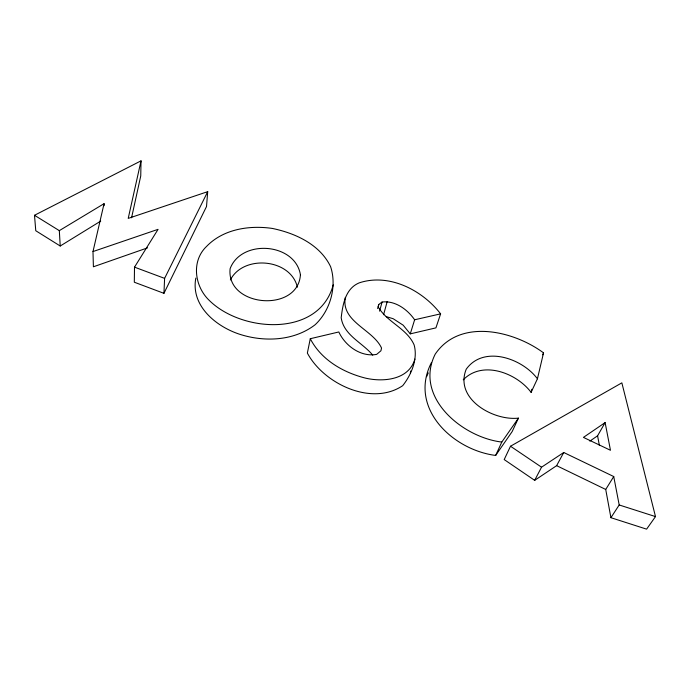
<?xml version="1.0" encoding="UTF-8"?>
<svg xmlns="http://www.w3.org/2000/svg" width="690" height="690" viewBox="0 0 690 690"><rect width="100%" height="100%" fill="white"/><g stroke="black" fill="none" stroke-linecap="round" stroke-linejoin="round"><path stroke-width="1.03" d="M147.522 247.865L93.4 266.788L92.986 251.557L158.079 229.33L134.507 267.151L134.309 282.219L163.944 293.328L206.517 206.517L207.707 191.656L128.219 218.394L141.027 160.848L34.5 215.28L35.768 230.736L60.228 246.011L100.714 221.093M141.027 160.848L140.751 175.916L131.557 217.816M163.944 293.328L164.608 278.372L207.707 191.656M195.831 278.07C190.423 306.343 217.221 327.629 241.578 334.857C265.848 342.171 294.527 340.627 315.157 324.723C330.286 310.586 337.151 286.488 330.622 266.72C319.996 244.441 295.311 233.177 272.283 228.424C249.306 225.095 223.301 229.063 206.56 246.425C191.035 261.165 194.589 286.41 209.243 300.383C241.552 332.485 319.056 337.841 333.236 284.858M345.345 297.356C340.757 321.73 372.954 329.406 381.536 348.036L380.923 350.787L376.654 354.384C360.879 357.317 345.259 345.897 338.807 331.968L310.276 338.721L307.361 353.073C323.584 383.554 371.393 406.669 402.71 385.676C411.413 374.644 418.045 358.947 414.112 344.871C406.824 328.311 386.935 322.152 378.224 306.929L378.741 304.506L382.07 302.022C395.163 300.392 407.471 309.448 414.63 319.781L410.274 333.865L435.925 327.871L440.608 313.855C422.366 290.154 389.108 272.964 359.223 282.857C345.336 288.593 342.792 304.506 341.188 317.719C343.689 335.245 362.509 342.654 372.747 355.152M410.386 373.04L410.619 371.004M537.432 378.793L543.539 352.866C513.601 330.674 459.842 317.909 435.218 354.143C413.681 397.095 462.378 437.434 501.803 442.057L518.432 418.131C493.272 420.969 454.106 398.855 466.242 369.176C483.776 344.828 522.321 358.412 537.432 378.793L531.102 392.351C516.543 372.98 482.414 359.93 463.257 379.836M431.336 362.802C408.325 407.971 452.64 449.949 495.644 455.443L512.153 431.586L518.432 418.131M92.986 251.557L104.069 203.662L59.314 230.641L60.228 246.011M531.102 392.351L531.843 389.246M377.663 308.568L378.741 304.506M379.603 311.156L382.07 302.022M383.571 314.735L387.194 301.547M426.575 376.723L428.292 372.876M414.897 359.059C408.972 379.871 383.554 382.277 365.666 378.163C343.232 372.557 321.186 359.861 310.276 338.721M495.644 455.443L501.803 442.057M542.65 354.807L543.539 352.866M510.505 446.232L504.2 459.575L534.664 480.344L556.623 465.664L563.747 452.493L613.738 476.548L619.197 504.968L610.917 517.69L646.599 529.152L655.5 516.594L621.854 382.855L510.505 446.232L541.547 467.19L563.747 452.493M534.664 480.344L541.547 467.19M230.357 279.95C243.38 254.36 290.697 258.491 297.399 287.195M589.855 441.126L597.592 435.795L605.121 422.599L610.469 450.277L583.43 437.391L605.121 422.599M610.917 517.69L605.725 489.46L613.738 476.548M414.63 319.781L440.608 313.855M386.262 316.641L393.188 318.728L403.176 325.188L410.274 333.865M619.197 504.968L655.5 516.594M134.507 267.151L164.608 278.372M556.623 465.664L605.725 489.46M34.5 215.28L59.314 230.641M597.592 435.795L599.351 445.335M104.069 203.662L104.104 205.689M300.426 274.724C298.037 313.148 225.949 307.214 230.115 268.686C241.328 238.774 295.079 242.742 300.426 274.724"/></g></svg>
